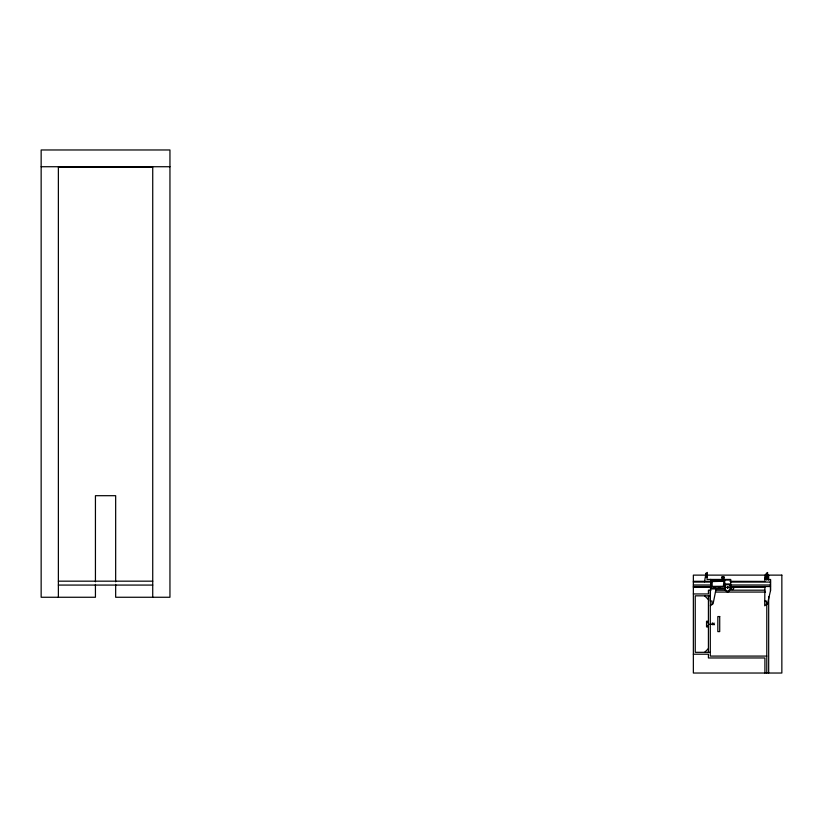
<?xml version="1.0" encoding="UTF-8"?>
<svg xmlns="http://www.w3.org/2000/svg" width="823" height="823" viewBox="0 0 823 823"><rect width="100%" height="100%" fill="white"/><g stroke="black" fill="none" stroke-linecap="round" stroke-linejoin="round"><path stroke-width="1.23" d="M710.506 587.19L710.3 601.006L712.018 601.006L712.018 604.545M710.784 581.357L710.784 579.443L710.784 588.774L724.682 588.774A2.994 2.994 0 0 0 725.084 590.266L716.123 590.184M764.906 579.495L766.419 573.394L767.612 572.448L767.437 579.495L770.513 579.495L770.513 590.636L767.499 603.815L764.701 605.821L764.906 586.418M770.513 590.636L770.513 579.495M706 573.353L705.836 576.964L707.338 576.676L707.338 572.397L706 573.353L704.488 581.758M731.225 587.396L731.215 588.795A1.399 1.399 0 0 0 733.632 588.805L733.653 587.427A1.399 1.399 0 0 0 731.225 587.396L730.659 588.774A2.994 2.994 0 0 1 730.557 589.546M704.653 652.32L708.418 648.555M710.3 605.779L713.099 603.773L716.113 588.774M41.15 166.73L169.95 166.73M705.846 576.676L707.338 576.676M766.419 576.841L767.612 576.841M721.966 577.005L724.034 577.005M721.709 577.108L724.291 577.108M721.709 578.25L724.291 578.25M767.437 578.25L766.419 578.25L766.419 573.394M730.659 579.989L711 579.989L711 588.517L724.682 588.517M58.371 581.172L152.728 581.172M693.357 581.305L711.041 581.305M729.991 581.305L764.906 581.408L764.906 575.123M693.357 582.077L711.36 582.077M730.649 582.077L770.513 582.077M724.682 583.991L730.659 583.991M58.371 585.071L152.728 585.071M693.357 584.988L711.36 584.988M730.649 584.988L770.513 584.988M693.357 586.521L711.36 586.521M730.649 586.521L770.513 586.521M693.357 587.241L711.062 587.241M727.162 587.293L728.18 587.293M730.032 587.241L764.906 587.19M727.265 587.499L728.077 587.499M727.398 587.756L727.954 587.756M730.659 588.774L731.205 588.774M710.99 590.184L708.418 590.184L708.418 593.949L693.357 593.949M728.962 590.184L764.906 590.184M715.434 592.066L765.503 592.066M710.3 595.831L695.24 595.831L695.24 652.32L710.3 652.32M764.701 601.047L766.419 601.047L766.419 604.586M708.418 621.252L706.535 621.252L706.535 626.9L708.418 626.9M706.535 622.661L708.418 622.661M709.539 624.256L714.004 624.256M706.535 625.49L708.418 625.49M693.357 654.203L708.418 654.203L708.418 657.968L764.906 657.968L764.906 673.029M766.789 656.085L710.3 656.085L710.3 591.428M704.653 595.831L708.418 599.597M768.672 575.123L768.672 580.225M768.672 596.737L768.672 673.029M766.789 576.337L766.789 580.215M766.789 603.094L766.789 673.029M733.406 587.427L733.406 588.774M730.659 587.241L730.659 579.443L707.029 579.443L707.029 576.964M724.682 579.989L724.682 588.774M714.004 622.97L714.004 624.935M712.348 622.857L712.348 624.78M708.418 595.831L708.418 652.32M152.728 597.261L152.728 167.182L58.371 167.182L58.371 597.261M115.662 581.83L115.662 495.693L95.437 495.693L95.437 581.83M115.662 584.402L115.662 597.261L169.95 597.261L169.95 149.971L41.15 149.971L41.15 597.261L95.437 597.261L95.437 584.402M724.579 582.365A1.831 1.831 0 0 0 722.748 580.534L712.584 580.544A1.193 1.193 0 0 0 711.381 581.748L711.381 585.719A1.399 1.399 0 0 0 712.79 587.118L722.995 587.108A1.595 1.595 0 0 0 724.579 585.523M729.168 591.367A2.994 2.994 0 0 1 726.174 591.367M712.142 581.686L712.152 585.801L712.79 586.367L723.314 586.295L723.829 582.365A1.07 1.07 0 0 0 722.748 581.295L712.173 581.573M713.86 580.184L715.043 580.236L713.86 580.184M713.86 587.776L715.043 587.828L713.86 587.776M719.107 580.184L720.279 580.236L719.107 580.184M719.086 587.776L720.259 587.828L719.086 587.776M728.273 587.118L727.676 588.311L727.069 587.118L728.273 587.118M781.85 575.123L693.357 575.123L693.357 673.029L781.85 673.029L781.85 575.123M729.919 584.731L725.423 584.731L725.423 588.774A2.253 2.253 0 0 0 727.676 591.027A2.253 2.253 0 0 0 729.919 588.774L729.919 584.731M719.714 616.55L717.831 616.55L717.831 631.611L719.714 631.611L719.714 616.55"/></g></svg>
